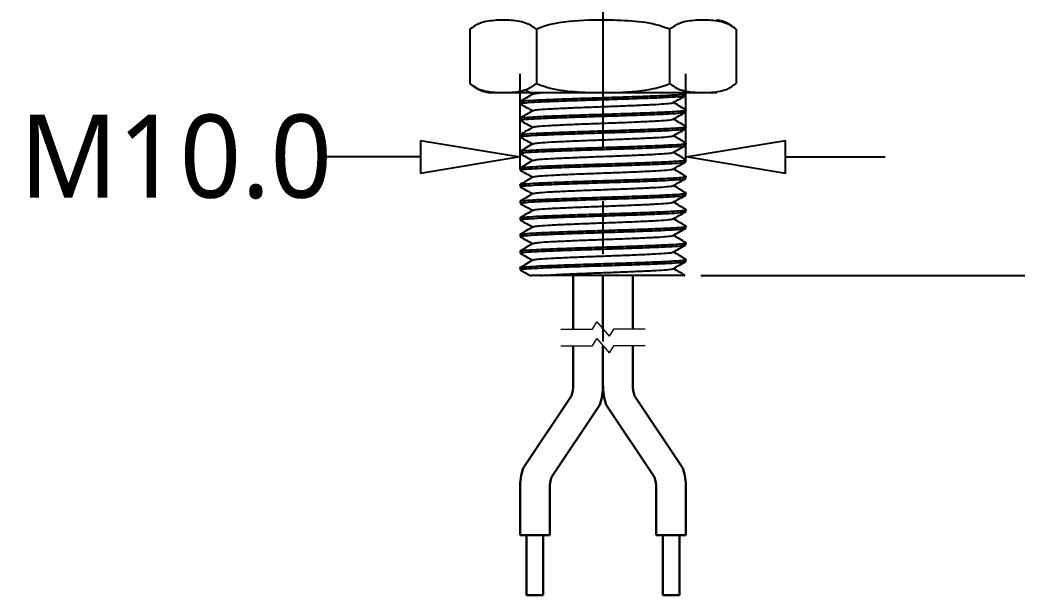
# Model space of a CAD drawing. Header units: millimetres. Extents: x 1036 to 1701, y -23 to 446.
# Drawn here: x 1160.4 to 1220.5, y 65 to 99.7 of the extents above; entities that cross this region are included whole.
import ezdxf

# ---------------------------------------------------------------- set-up
doc = ezdxf.new("R2010")
doc.units = ezdxf.units.MM
doc.linetypes.add('CENTER', pattern=[50.8, 31.75, -6.35, 6.35, -6.35])
doc.layers.get('0').update_dxf_attribs({"color": 8, "lineweight": 30})
doc.layers.get('Defpoints').update_dxf_attribs({"color": 6, "lineweight": 9})
for name, color, linetype, lineweight in [('Cable', 140, 'Continuous', 30), ('CenterLine', 1, 'CENTER', 9), ('Dimension', 136, 'Continuous', 9), ('SolidLine', 7, 'Continuous', 30)]:
    doc.layers.add(name, color=color, linetype=linetype, lineweight=lineweight)
doc.styles.get("Standard").update_dxf_attribs({"font": ''})
doc.styles.get('Standard').set_extended_font_data('Microsoft YaHei Light')
doc.dimstyles.new('DENGTECx1.5', dxfattribs={"dimtxt": 5, "dimasz": 6, "dimexe": 5, "dimexo": 1, "dimgap": 0.5, "dimtad": 0, "dimdec": 1, "dimzin": 0, "dimdsep": 46, "dimtxsty": 'Standard', "dimblk": 'CLOSEDBLANK', "dimcen": 1, "dimadec": 0, "dimazin": 3, "dimtfac": 1, "dimtdec": 1, "dimtofl": 0, "dimtmove": 0, "dimatfit": 3, "dimldrblk": 'CLOSEDBLANK', "dimfxl": 1, "dimtolj": 1, "dimtzin": 0, "dimarcsym": 0})

# ---------------------------------------------------------------- blocks, each defined once
blk = doc.blocks.new('_ClosedBlank')
at = {"color": 0, "linetype": 'ByBlock', "lineweight": -2}
for p, q in [((-1, 0.167), (0, 0)), ((-1, 0.167), (-1, -0.167)), ((0, 0), (-1, -0.167))]:
    blk.add_line(p, q, dxfattribs=at)
blk = doc.blocks.new('*D23')
at = {"layer": 'Defpoints', "color": 0, "lineweight": -3}
for p in [(1200.549, 91.419), (1200.549, 90.128), (1190.549, 89.686)]:
    blk.add_point(p, dxfattribs=at)
at = {"layer": 'Dimension', "color": 0, "lineweight": -2}
for p, q in [((1190.549, 90.686), (1190.549, 96.419)), ((1200.549, 91.128), (1200.549, 96.419)), ((1184.549, 91.419), (1178.549, 91.419)), ((1206.549, 91.419), (1212.549, 91.419))]:
    blk.add_line(p, q, dxfattribs=at)
at = {"layer": 'Dimension', "color": 0, "lineweight": -2, "xscale": 6, "yscale": 6, "zscale": 6}
blk.add_blockref('_ClosedBlank', (1190.549, 91.419), dxfattribs=at)
at = {"layer": 'Dimension', "color": 0, "lineweight": -2, "xscale": 6, "yscale": 6, "zscale": 6, "rotation": 180}
blk.add_blockref('_ClosedBlank', (1200.549, 91.419), dxfattribs=at)
at = {"layer": 'Dimension', "color": 0, "lineweight": -3, "insert": (1169.819, 91.419), "char_height": 5, "attachment_point": 5}
blk.add_mtext('\\A1;M10.0', dxfattribs=at)
blk = doc.blocks.new('*D25')
at = {"layer": 'Defpoints', "color": 0, "lineweight": -3}
for p in [(1202.599, 407.877), (1259.053, 407.877), (1200.442, 84.277)]:
    blk.add_point(p, dxfattribs=at)
at = {"layer": 'Dimension', "color": 0, "lineweight": -2}
for p, q in [((1203.599, 407.877), (1264.053, 407.877)), ((1259.053, 401.877), (1259.053, 276.876)), ((1259.053, 90.277), (1259.053, 260.275)), ((1201.442, 84.277), (1264.053, 84.277))]:
    blk.add_line(p, q, dxfattribs=at)
at = {"layer": 'Dimension', "color": 0, "lineweight": -2, "xscale": 6, "yscale": 6, "zscale": 6}
for p, rotation in [((1259.053, 407.877), 90), ((1259.053, 84.277), 270)]:
    blk.add_blockref('_ClosedBlank', p, dxfattribs=dict(at, rotation=rotation))
at = {"layer": 'Dimension', "color": 0, "lineweight": -3, "insert": (1259.053, 268.575), "char_height": 5, "attachment_point": 5, "rotation": 90}
blk.add_mtext('\\A1;323.6', dxfattribs=at)

msp = doc.modelspace()

# ---------------------------------------------------------------- linework, layer by layer
at = {"layer": 'Cable'}
for p, q in [((1193.749, 84.277), (1193.749, 81.052)), ((1195.549, 84.277), (1195.549, 81.052)), ((1197.349, 84.277), (1197.349, 81.052)), ((1193.749, 80.052), (1193.749, 77.705)), ((1195.549, 80.052), (1195.549, 77.705)), ((1195.549, 80.052), (1195.549, 77.705)), ((1197.349, 80.052), (1197.349, 77.705)), ((1193.644, 77.035), (1190.739, 72.691)), ((1197.453, 77.035), (1200.358, 72.691)), ((1195.358, 76.486), (1192.453, 72.142)), ((1195.739, 76.486), (1198.644, 72.142)), ((1190.549, 71.471), (1190.549, 68.639)), ((1192.349, 71.471), (1192.349, 68.639)), ((1198.749, 71.471), (1198.749, 68.639)), ((1200.549, 71.471), (1200.549, 68.639)), ((1190.549, 68.639), (1192.349, 68.639)), ((1190.949, 68.639), (1190.949, 65.041)), ((1191.949, 68.639), (1191.949, 65.041)), ((1200.549, 68.639), (1198.749, 68.639)), ((1199.149, 68.639), (1199.149, 65.041)), ((1200.149, 68.639), (1200.149, 65.041)), ((1190.949, 65.041), (1191.949, 65.041)), ((1200.149, 65.041), (1199.149, 65.041))]:
    msp.add_line(p, q, dxfattribs=at)
for centre, radius, start, end in [((1191.549, 77.705), 2.2, 342.25533, 0), ((1191.549, 77.705), 4, 342.25533, 0), ((1199.549, 77.705), 4, 180, 197.74467), ((1199.549, 77.705), 2.2, 180, 197.74467), ((1194.549, 71.471), 4, 162.25533, 180), ((1196.549, 71.471), 4, 0, 17.74467), ((1194.549, 71.471), 2.2, 162.25533, 180), ((1196.549, 71.471), 2.2, 0, 17.74467)]:
    msp.add_arc(centre, radius, start, end, dxfattribs=at)
at = {"layer": 'CenterLine', "lineweight": -3, "ltscale": 0.5}
msp.add_line((1195.549, 412.599), (1195.549, 80.314), dxfattribs=at)
at = {"layer": 'Dimension'}
for p, q in [((1194.924, 81.052), (1195.172, 81.483)), ((1195.172, 81.483), (1195.925, 80.621)), ((1193.009, 81.052), (1194.924, 81.052)), ((1196.174, 81.052), (1195.925, 80.621)), ((1198.088, 81.052), (1196.174, 81.052)), ((1193.009, 80.052), (1194.924, 80.052)), ((1194.924, 80.052), (1195.172, 80.483)), ((1195.172, 80.483), (1195.925, 79.621)), ((1196.174, 80.052), (1195.925, 79.621)), ((1198.088, 80.052), (1196.174, 80.052))]:
    msp.add_line(p, q, dxfattribs=at)
at = {"layer": 'SolidLine', "color": 0, "linetype": 'Continuous', "lineweight": 25}
for p, q in [((1187.523, 99.109), (1187.523, 95.846)), ((1191.536, 99.109), (1191.536, 95.846)), ((1199.561, 99.109), (1199.561, 95.846)), ((1203.574, 99.109), (1203.574, 95.846)), ((1202.409, 95.277), (1188.688, 95.277)), ((1200.549, 95.128), (1200.549, 95.245)), ((1190.549, 94.745), (1190.549, 94.628)), ((1190.549, 93.745), (1190.549, 93.628)), ((1200.549, 94.128), (1200.549, 94.245)), ((1200.549, 93.128), (1200.549, 93.245)), ((1190.549, 92.745), (1190.549, 92.628)), ((1200.549, 92.128), (1200.549, 92.245)), ((1190.549, 91.745), (1190.549, 91.628)), ((1190.549, 90.745), (1190.549, 90.628)), ((1200.549, 91.128), (1200.549, 91.245)), ((1200.549, 90.128), (1200.549, 90.245)), ((1190.549, 89.745), (1190.549, 89.628)), ((1200.549, 89.128), (1200.549, 89.245)), ((1190.549, 88.745), (1190.549, 88.628)), ((1190.549, 87.745), (1190.549, 87.628)), ((1200.549, 88.128), (1200.549, 88.245)), ((1200.549, 87.128), (1200.549, 87.245)), ((1190.549, 86.745), (1190.549, 86.628)), ((1200.549, 86.128), (1200.549, 86.245)), ((1190.549, 85.745), (1190.549, 85.628)), ((1190.549, 84.745), (1190.549, 84.628)), ((1200.549, 85.128), (1200.549, 85.245))]:
    msp.add_line(p, q, dxfattribs=at)
for centre, start, end in [((1201.947, 97.254), 48.7917, 79.20648), ((1189.15, 97.701), 228.7917, 259.20648)]:
    msp.add_arc(centre, 2.467, start, end, dxfattribs=at)
for points, knots in [([(1191.536, 99.109), (1191.393, 99.213), (1191.104, 99.423), (1190.467, 99.615), (1189.639, 99.678), (1188.78, 99.638), (1188.064, 99.483), (1187.705, 99.234), (1187.523, 99.109)], [0, 0, 0, 0, 0.111513, 0.225825, 0.472299, 0.721055, 0.859043, 1, 1, 1, 1]), ([(1199.561, 99.109), (1199.355, 99.187), (1198.622, 99.465), (1197.259, 99.628), (1195.346, 99.676), (1193.426, 99.625), (1192.077, 99.344), (1191.547, 99.114), (1191.536, 99.109)], [0, 0, 0, 0, 0.081095, 0.28825, 0.500198, 0.786977, 0.99559, 1, 1, 1, 1]), ([(1203.574, 99.109), (1203.431, 99.213), (1203.142, 99.423), (1202.505, 99.615), (1201.677, 99.678), (1200.818, 99.638), (1200.102, 99.483), (1199.743, 99.234), (1199.561, 99.109)], [0, 0, 0, 0, 0.111513, 0.225825, 0.472299, 0.721055, 0.859043, 1, 1, 1, 1]), ([(1187.523, 95.846), (1187.666, 95.742), (1187.955, 95.531), (1188.592, 95.339), (1189.42, 95.276), (1190.279, 95.316), (1190.995, 95.472), (1191.354, 95.72), (1191.536, 95.846)], [0, 0, 0, 0, 0.111513, 0.225825, 0.472299, 0.721055, 0.859043, 1, 1, 1, 1]), ([(1191.536, 95.846), (1191.742, 95.767), (1192.475, 95.489), (1193.838, 95.326), (1195.751, 95.278), (1197.671, 95.33), (1199.02, 95.61), (1199.55, 95.841), (1199.561, 95.846)], [0, 0, 0, 0, 0.081095, 0.28825, 0.500198, 0.786977, 0.99559, 1, 1, 1, 1]), ([(1199.561, 95.846), (1199.704, 95.742), (1199.993, 95.531), (1200.63, 95.339), (1201.458, 95.276), (1202.317, 95.316), (1203.033, 95.472), (1203.392, 95.72), (1203.574, 95.846)], [0, 0, 0, 0, 0.111513, 0.225825, 0.472299, 0.721055, 0.859043, 1, 1, 1, 1]), ([(1190.584, 94.745), (1190.573, 94.748), (1190.518, 94.766), (1190.808, 94.8), (1191.45, 94.846), (1192.444, 94.888), (1193.672, 94.934), (1195.05, 94.98), (1196.467, 95.022), (1197.811, 95.069), (1198.977, 95.114), (1199.882, 95.157), (1200.421, 95.203), (1200.6, 95.234), (1200.536, 95.251), (1200.53, 95.252)], [0, 0, 0, 0, 0.021085, 0.10929, 0.198109, 0.284943, 0.373555, 0.46207, 0.548939, 0.637816, 0.725887, 0.813045, 0.902043, 0.989539, 1, 1, 1, 1]), ([(1191.324, 95.216), (1191.197, 95.139), (1190.943, 94.986), (1190.688, 94.832), (1190.561, 94.755)], [0, 0, 0, 0, 0.499966, 1, 1, 1, 1]), ([(1190.594, 94.628), (1190.59, 94.636), (1190.579, 94.659), (1190.999, 94.7), (1191.778, 94.745), (1192.867, 94.788), (1194.16, 94.834), (1195.565, 94.878), (1196.969, 94.922), (1198.258, 94.969), (1199.341, 95.011), (1200.112, 95.056), (1200.522, 95.097), (1200.508, 95.119), (1200.502, 95.128)], [0, 0, 0, 0, 0.053656, 0.143862, 0.233328, 0.321767, 0.412113, 0.501005, 0.589965, 0.680303, 0.7687, 0.85822, 0.948403, 1, 1, 1, 1]), ([(1190.841, 95.461), (1190.874, 95.443), (1191.029, 95.357), (1191.183, 95.271), (1191.304, 95.204)], [0, 0, 0, 0, 0.212671, 1, 1, 1, 1]), ([(1191.328, 95.215), (1191.381, 95.23), (1191.456, 95.25), (1191.682, 95.271), (1191.748, 95.277)], [0, 0, 0, 0, 0.710641, 1, 1, 1, 1]), ([(1199.78, 94.697), (1199.907, 94.768), (1200.162, 94.909), (1200.417, 95.051), (1200.544, 95.121)], [0, 0, 0, 0, 0.49994, 1, 1, 1, 1]), ([(1190.557, 94.619), (1190.685, 94.548), (1190.934, 94.41), (1191.183, 94.271), (1191.304, 94.204)], [0, 0, 0, 0, 0.512146, 1, 1, 1, 1]), ([(1191.328, 94.215), (1191.384, 94.23), (1191.461, 94.25), (1191.835, 94.287), (1192.368, 94.322), (1193.289, 94.365), (1194.385, 94.412), (1195.576, 94.455), (1196.765, 94.499), (1197.855, 94.546), (1198.772, 94.589), (1199.417, 94.633), (1199.751, 94.671), (1199.743, 94.691), (1199.741, 94.697)], [0, 0, 0, 0, 0.090436, 0.127259, 0.219935, 0.311562, 0.405521, 0.497968, 0.590485, 0.684436, 0.776368, 0.869468, 0.963258, 1, 1, 1, 1]), ([(1200.543, 94.252), (1200.415, 94.329), (1200.165, 94.48), (1199.915, 94.63), (1199.793, 94.704)], [0, 0, 0, 0, 0.5100948, 1, 1, 1, 1]), ([(1190.584, 93.745), (1190.573, 93.748), (1190.518, 93.766), (1190.808, 93.8), (1191.45, 93.846), (1192.444, 93.888), (1193.672, 93.934), (1195.05, 93.98), (1196.467, 94.022), (1197.811, 94.069), (1198.977, 94.114), (1199.882, 94.157), (1200.421, 94.203), (1200.6, 94.234), (1200.536, 94.251), (1200.53, 94.252)], [0, 0, 0, 0, 0.021085, 0.10929, 0.198109, 0.284943, 0.373555, 0.46207, 0.548939, 0.637816, 0.725887, 0.813045, 0.902043, 0.989539, 1, 1, 1, 1]), ([(1191.324, 94.216), (1191.197, 94.139), (1190.943, 93.986), (1190.688, 93.832), (1190.561, 93.755)], [0, 0, 0, 0, 0.499966, 1, 1, 1, 1]), ([(1190.594, 93.628), (1190.59, 93.636), (1190.579, 93.659), (1190.999, 93.7), (1191.778, 93.745), (1192.867, 93.788), (1194.16, 93.834), (1195.565, 93.878), (1196.969, 93.922), (1198.258, 93.969), (1199.341, 94.011), (1200.112, 94.056), (1200.522, 94.097), (1200.508, 94.119), (1200.502, 94.128)], [0, 0, 0, 0, 0.053656, 0.143862, 0.233328, 0.321767, 0.412113, 0.501005, 0.589965, 0.680303, 0.7687, 0.85822, 0.948403, 1, 1, 1, 1]), ([(1199.78, 93.697), (1199.907, 93.768), (1200.162, 93.909), (1200.417, 94.051), (1200.544, 94.121)], [0, 0, 0, 0, 0.49994, 1, 1, 1, 1]), ([(1190.584, 92.745), (1190.573, 92.748), (1190.518, 92.766), (1190.808, 92.8), (1191.45, 92.846), (1192.444, 92.888), (1193.672, 92.934), (1195.05, 92.98), (1196.467, 93.022), (1197.811, 93.069), (1198.977, 93.114), (1199.882, 93.157), (1200.421, 93.203), (1200.6, 93.234), (1200.536, 93.251), (1200.53, 93.252)], [0, 0, 0, 0, 0.021085, 0.10929, 0.198109, 0.284943, 0.373555, 0.46207, 0.548939, 0.637816, 0.725887, 0.813045, 0.902043, 0.989539, 1, 1, 1, 1]), ([(1190.557, 93.619), (1190.685, 93.548), (1190.934, 93.41), (1191.183, 93.271), (1191.304, 93.204)], [0, 0, 0, 0, 0.5121456, 1, 1, 1, 1]), ([(1191.324, 93.216), (1191.197, 93.139), (1190.943, 92.986), (1190.688, 92.832), (1190.561, 92.755)], [0, 0, 0, 0, 0.499966, 1, 1, 1, 1]), ([(1190.594, 92.628), (1190.59, 92.636), (1190.579, 92.659), (1190.999, 92.7), (1191.778, 92.745), (1192.867, 92.788), (1194.16, 92.834), (1195.565, 92.878), (1196.969, 92.922), (1198.258, 92.969), (1199.341, 93.011), (1200.112, 93.056), (1200.522, 93.097), (1200.508, 93.119), (1200.502, 93.128)], [0, 0, 0, 0, 0.053656, 0.143862, 0.233328, 0.321767, 0.412113, 0.501005, 0.589965, 0.680303, 0.7687, 0.85822, 0.948403, 1, 1, 1, 1]), ([(1191.328, 93.215), (1191.384, 93.23), (1191.461, 93.25), (1191.835, 93.287), (1192.368, 93.322), (1193.289, 93.365), (1194.385, 93.412), (1195.576, 93.455), (1196.765, 93.499), (1197.855, 93.546), (1198.772, 93.589), (1199.417, 93.633), (1199.751, 93.671), (1199.743, 93.691), (1199.741, 93.697)], [0, 0, 0, 0, 0.090436, 0.127259, 0.219935, 0.311562, 0.405521, 0.497968, 0.590485, 0.684436, 0.776368, 0.869468, 0.963258, 1, 1, 1, 1]), ([(1199.78, 92.697), (1199.907, 92.768), (1200.162, 92.909), (1200.417, 93.051), (1200.544, 93.121)], [0, 0, 0, 0, 0.49994, 1, 1, 1, 1]), ([(1200.543, 93.252), (1200.415, 93.329), (1200.165, 93.48), (1199.915, 93.63), (1199.793, 93.704)], [0, 0, 0, 0, 0.510095, 1, 1, 1, 1]), ([(1190.557, 92.619), (1190.685, 92.548), (1190.934, 92.41), (1191.183, 92.271), (1191.304, 92.204)], [0, 0, 0, 0, 0.512146, 1, 1, 1, 1]), ([(1191.328, 92.215), (1191.384, 92.23), (1191.461, 92.25), (1191.835, 92.287), (1192.368, 92.322), (1193.289, 92.365), (1194.385, 92.412), (1195.576, 92.455), (1196.765, 92.499), (1197.855, 92.546), (1198.772, 92.589), (1199.417, 92.633), (1199.751, 92.671), (1199.743, 92.691), (1199.741, 92.697)], [0, 0, 0, 0, 0.090436, 0.127259, 0.219935, 0.311562, 0.405521, 0.497968, 0.590485, 0.684436, 0.776368, 0.869468, 0.963258, 1, 1, 1, 1]), ([(1200.543, 92.252), (1200.415, 92.329), (1200.165, 92.48), (1199.915, 92.63), (1199.793, 92.704)], [0, 0, 0, 0, 0.5100948, 1, 1, 1, 1]), ([(1190.584, 91.745), (1190.573, 91.748), (1190.518, 91.766), (1190.808, 91.8), (1191.45, 91.846), (1192.444, 91.888), (1193.672, 91.934), (1195.05, 91.98), (1196.467, 92.022), (1197.811, 92.069), (1198.977, 92.114), (1199.882, 92.157), (1200.421, 92.203), (1200.6, 92.234), (1200.536, 92.251), (1200.53, 92.252)], [0, 0, 0, 0, 0.021085, 0.10929, 0.198109, 0.284943, 0.373555, 0.46207, 0.548939, 0.637816, 0.725887, 0.813045, 0.902043, 0.989539, 1, 1, 1, 1]), ([(1191.324, 92.216), (1191.197, 92.139), (1190.943, 91.986), (1190.688, 91.832), (1190.561, 91.755)], [0, 0, 0, 0, 0.499966, 1, 1, 1, 1]), ([(1190.594, 91.628), (1190.59, 91.636), (1190.579, 91.659), (1190.999, 91.7), (1191.778, 91.745), (1192.867, 91.788), (1194.16, 91.834), (1195.565, 91.878), (1196.969, 91.922), (1198.258, 91.969), (1199.341, 92.011), (1200.112, 92.056), (1200.522, 92.097), (1200.508, 92.119), (1200.502, 92.128)], [0, 0, 0, 0, 0.053656, 0.143862, 0.233328, 0.321767, 0.412113, 0.501005, 0.589965, 0.680303, 0.7687, 0.85822, 0.948403, 1, 1, 1, 1]), ([(1199.78, 91.697), (1199.907, 91.768), (1200.162, 91.909), (1200.417, 92.051), (1200.544, 92.121)], [0, 0, 0, 0, 0.49994, 1, 1, 1, 1]), ([(1190.557, 91.619), (1190.685, 91.548), (1190.934, 91.41), (1191.183, 91.271), (1191.304, 91.204)], [0, 0, 0, 0, 0.512146, 1, 1, 1, 1]), ([(1191.328, 91.215), (1191.384, 91.23), (1191.461, 91.25), (1191.835, 91.287), (1192.368, 91.322), (1193.289, 91.365), (1194.385, 91.412), (1195.576, 91.455), (1196.765, 91.499), (1197.855, 91.546), (1198.772, 91.589), (1199.417, 91.633), (1199.751, 91.671), (1199.743, 91.691), (1199.741, 91.697)], [0, 0, 0, 0, 0.0904358, 0.1272594, 0.2199353, 0.3115618, 0.4055213, 0.4979678, 0.5904852, 0.6844364, 0.7763683, 0.8694683, 0.9632581, 1, 1, 1, 1]), ([(1200.543, 91.252), (1200.415, 91.329), (1200.165, 91.48), (1199.915, 91.63), (1199.793, 91.704)], [0, 0, 0, 0, 0.510095, 1, 1, 1, 1]), ([(1190.584, 90.745), (1190.573, 90.748), (1190.518, 90.766), (1190.808, 90.8), (1191.45, 90.846), (1192.444, 90.888), (1193.672, 90.934), (1195.05, 90.98), (1196.467, 91.022), (1197.811, 91.069), (1198.977, 91.114), (1199.882, 91.157), (1200.421, 91.203), (1200.6, 91.234), (1200.536, 91.251), (1200.53, 91.252)], [0, 0, 0, 0, 0.021085, 0.10929, 0.198109, 0.284943, 0.373555, 0.46207, 0.548939, 0.637816, 0.725887, 0.813045, 0.902043, 0.989539, 1, 1, 1, 1]), ([(1191.324, 91.216), (1191.197, 91.139), (1190.943, 90.986), (1190.688, 90.832), (1190.561, 90.755)], [0, 0, 0, 0, 0.499966, 1, 1, 1, 1]), ([(1190.594, 90.628), (1190.59, 90.636), (1190.579, 90.659), (1190.999, 90.7), (1191.778, 90.745), (1192.867, 90.788), (1194.16, 90.834), (1195.565, 90.878), (1196.969, 90.922), (1198.258, 90.969), (1199.341, 91.011), (1200.112, 91.056), (1200.522, 91.097), (1200.508, 91.119), (1200.502, 91.128)], [0, 0, 0, 0, 0.053656, 0.143862, 0.233328, 0.321767, 0.412113, 0.501005, 0.589965, 0.680303, 0.7687, 0.85822, 0.948403, 1, 1, 1, 1]), ([(1199.78, 90.697), (1199.907, 90.768), (1200.162, 90.909), (1200.417, 91.051), (1200.544, 91.121)], [0, 0, 0, 0, 0.49994, 1, 1, 1, 1]), ([(1190.584, 89.745), (1190.573, 89.748), (1190.518, 89.766), (1190.808, 89.8), (1191.45, 89.846), (1192.444, 89.888), (1193.672, 89.934), (1195.05, 89.98), (1196.467, 90.022), (1197.811, 90.069), (1198.977, 90.114), (1199.882, 90.157), (1200.421, 90.203), (1200.6, 90.234), (1200.536, 90.251), (1200.53, 90.252)], [0, 0, 0, 0, 0.021085, 0.10929, 0.198109, 0.284943, 0.373555, 0.46207, 0.548939, 0.637816, 0.725887, 0.813045, 0.902043, 0.989539, 1, 1, 1, 1]), ([(1190.557, 90.619), (1190.685, 90.548), (1190.934, 90.41), (1191.183, 90.271), (1191.304, 90.204)], [0, 0, 0, 0, 0.512146, 1, 1, 1, 1]), ([(1191.324, 90.216), (1191.197, 90.139), (1190.943, 89.986), (1190.688, 89.832), (1190.561, 89.755)], [0, 0, 0, 0, 0.499966, 1, 1, 1, 1]), ([(1190.594, 89.628), (1190.59, 89.636), (1190.579, 89.659), (1190.999, 89.7), (1191.778, 89.745), (1192.867, 89.788), (1194.16, 89.834), (1195.565, 89.878), (1196.969, 89.922), (1198.258, 89.969), (1199.341, 90.011), (1200.112, 90.056), (1200.522, 90.097), (1200.508, 90.119), (1200.502, 90.128)], [0, 0, 0, 0, 0.053656, 0.143862, 0.233328, 0.321767, 0.412113, 0.501005, 0.589965, 0.680303, 0.7687, 0.85822, 0.948403, 1, 1, 1, 1]), ([(1191.328, 90.215), (1191.384, 90.23), (1191.461, 90.25), (1191.835, 90.287), (1192.368, 90.322), (1193.289, 90.365), (1194.385, 90.412), (1195.576, 90.455), (1196.765, 90.499), (1197.855, 90.546), (1198.772, 90.589), (1199.417, 90.633), (1199.751, 90.671), (1199.743, 90.691), (1199.741, 90.697)], [0, 0, 0, 0, 0.090436, 0.127259, 0.219935, 0.311562, 0.405521, 0.497968, 0.590485, 0.684436, 0.776368, 0.869468, 0.963258, 1, 1, 1, 1]), ([(1199.78, 89.697), (1199.907, 89.768), (1200.162, 89.909), (1200.417, 90.051), (1200.544, 90.121)], [0, 0, 0, 0, 0.49994, 1, 1, 1, 1]), ([(1200.543, 90.252), (1200.415, 90.329), (1200.165, 90.48), (1199.915, 90.63), (1199.793, 90.704)], [0, 0, 0, 0, 0.510095, 1, 1, 1, 1]), ([(1190.557, 89.619), (1190.685, 89.548), (1190.934, 89.41), (1191.183, 89.271), (1191.304, 89.204)], [0, 0, 0, 0, 0.512146, 1, 1, 1, 1]), ([(1191.328, 89.215), (1191.384, 89.23), (1191.461, 89.25), (1191.835, 89.287), (1192.368, 89.322), (1193.289, 89.365), (1194.385, 89.412), (1195.576, 89.455), (1196.765, 89.499), (1197.855, 89.546), (1198.772, 89.589), (1199.417, 89.633), (1199.751, 89.671), (1199.743, 89.691), (1199.741, 89.697)], [0, 0, 0, 0, 0.090436, 0.127259, 0.219935, 0.311562, 0.405521, 0.497968, 0.590485, 0.684436, 0.776368, 0.869468, 0.963258, 1, 1, 1, 1]), ([(1200.543, 89.252), (1200.415, 89.329), (1200.165, 89.48), (1199.915, 89.63), (1199.793, 89.704)], [0, 0, 0, 0, 0.510095, 1, 1, 1, 1]), ([(1190.584, 88.745), (1190.573, 88.748), (1190.518, 88.766), (1190.808, 88.8), (1191.45, 88.846), (1192.444, 88.888), (1193.672, 88.934), (1195.05, 88.98), (1196.467, 89.022), (1197.811, 89.069), (1198.977, 89.114), (1199.882, 89.157), (1200.421, 89.203), (1200.6, 89.234), (1200.536, 89.251), (1200.53, 89.252)], [0, 0, 0, 0, 0.021085, 0.10929, 0.198109, 0.284943, 0.373555, 0.46207, 0.548939, 0.637816, 0.725887, 0.813045, 0.902043, 0.989539, 1, 1, 1, 1]), ([(1191.324, 89.216), (1191.197, 89.139), (1190.943, 88.986), (1190.688, 88.832), (1190.561, 88.755)], [0, 0, 0, 0, 0.499966, 1, 1, 1, 1]), ([(1190.594, 88.628), (1190.59, 88.636), (1190.579, 88.659), (1190.999, 88.7), (1191.778, 88.745), (1192.867, 88.788), (1194.16, 88.834), (1195.565, 88.878), (1196.969, 88.922), (1198.258, 88.969), (1199.341, 89.011), (1200.112, 89.056), (1200.522, 89.097), (1200.508, 89.119), (1200.502, 89.128)], [0, 0, 0, 0, 0.053656, 0.143862, 0.233328, 0.321767, 0.412113, 0.501005, 0.589965, 0.680303, 0.7687, 0.85822, 0.948403, 1, 1, 1, 1]), ([(1199.78, 88.697), (1199.907, 88.768), (1200.162, 88.909), (1200.417, 89.051), (1200.544, 89.121)], [0, 0, 0, 0, 0.4999397, 1, 1, 1, 1]), ([(1190.557, 88.619), (1190.685, 88.548), (1190.934, 88.41), (1191.183, 88.271), (1191.304, 88.204)], [0, 0, 0, 0, 0.5121456, 1, 1, 1, 1]), ([(1191.328, 88.215), (1191.384, 88.23), (1191.461, 88.25), (1191.835, 88.287), (1192.368, 88.322), (1193.289, 88.365), (1194.385, 88.412), (1195.576, 88.455), (1196.765, 88.499), (1197.855, 88.546), (1198.772, 88.589), (1199.417, 88.633), (1199.751, 88.671), (1199.743, 88.691), (1199.741, 88.697)], [0, 0, 0, 0, 0.090436, 0.127259, 0.219935, 0.311562, 0.405521, 0.497968, 0.590485, 0.684436, 0.776368, 0.869468, 0.963258, 1, 1, 1, 1]), ([(1200.543, 88.252), (1200.415, 88.329), (1200.165, 88.48), (1199.915, 88.63), (1199.793, 88.704)], [0, 0, 0, 0, 0.510095, 1, 1, 1, 1]), ([(1190.584, 87.745), (1190.573, 87.748), (1190.518, 87.766), (1190.808, 87.8), (1191.45, 87.846), (1192.444, 87.888), (1193.672, 87.934), (1195.05, 87.98), (1196.467, 88.022), (1197.811, 88.069), (1198.977, 88.114), (1199.882, 88.157), (1200.421, 88.203), (1200.6, 88.234), (1200.536, 88.251), (1200.53, 88.252)], [0, 0, 0, 0, 0.021085, 0.10929, 0.198109, 0.284943, 0.373555, 0.46207, 0.548939, 0.637816, 0.725887, 0.813045, 0.902043, 0.989539, 1, 1, 1, 1]), ([(1191.324, 88.216), (1191.197, 88.139), (1190.943, 87.986), (1190.688, 87.832), (1190.561, 87.755)], [0, 0, 0, 0, 0.499966, 1, 1, 1, 1]), ([(1190.594, 87.628), (1190.59, 87.636), (1190.579, 87.659), (1190.999, 87.7), (1191.778, 87.745), (1192.867, 87.788), (1194.16, 87.834), (1195.565, 87.878), (1196.969, 87.922), (1198.258, 87.969), (1199.341, 88.011), (1200.112, 88.056), (1200.522, 88.097), (1200.508, 88.119), (1200.502, 88.128)], [0, 0, 0, 0, 0.053656, 0.143862, 0.233328, 0.321767, 0.412113, 0.501005, 0.589965, 0.680303, 0.7687, 0.85822, 0.948403, 1, 1, 1, 1]), ([(1199.78, 87.697), (1199.907, 87.768), (1200.162, 87.909), (1200.417, 88.051), (1200.544, 88.121)], [0, 0, 0, 0, 0.49994, 1, 1, 1, 1]), ([(1200.543, 87.252), (1200.415, 87.329), (1200.165, 87.48), (1199.915, 87.63), (1199.793, 87.704)], [0, 0, 0, 0, 0.510095, 1, 1, 1, 1]), ([(1190.584, 86.745), (1190.573, 86.748), (1190.518, 86.766), (1190.808, 86.8), (1191.45, 86.846), (1192.444, 86.888), (1193.672, 86.934), (1195.05, 86.98), (1196.467, 87.022), (1197.811, 87.069), (1198.977, 87.114), (1199.882, 87.157), (1200.421, 87.203), (1200.6, 87.234), (1200.536, 87.251), (1200.53, 87.252)], [0, 0, 0, 0, 0.021085, 0.10929, 0.198109, 0.284943, 0.373555, 0.46207, 0.548939, 0.637816, 0.725887, 0.813045, 0.902043, 0.989539, 1, 1, 1, 1]), ([(1190.557, 87.619), (1190.685, 87.548), (1190.934, 87.41), (1191.183, 87.271), (1191.304, 87.204)], [0, 0, 0, 0, 0.512146, 1, 1, 1, 1]), ([(1191.324, 87.216), (1191.197, 87.139), (1190.943, 86.986), (1190.688, 86.832), (1190.561, 86.755)], [0, 0, 0, 0, 0.499966, 1, 1, 1, 1]), ([(1190.594, 86.628), (1190.59, 86.636), (1190.579, 86.659), (1190.999, 86.7), (1191.778, 86.745), (1192.867, 86.788), (1194.16, 86.834), (1195.565, 86.878), (1196.969, 86.922), (1198.258, 86.969), (1199.341, 87.011), (1200.112, 87.056), (1200.522, 87.097), (1200.508, 87.119), (1200.502, 87.128)], [0, 0, 0, 0, 0.053656, 0.143862, 0.233328, 0.321767, 0.412113, 0.501005, 0.589965, 0.680303, 0.7687, 0.85822, 0.948403, 1, 1, 1, 1]), ([(1191.328, 87.215), (1191.384, 87.23), (1191.461, 87.25), (1191.835, 87.287), (1192.368, 87.322), (1193.289, 87.365), (1194.385, 87.412), (1195.576, 87.455), (1196.765, 87.499), (1197.855, 87.546), (1198.772, 87.589), (1199.417, 87.633), (1199.751, 87.671), (1199.743, 87.691), (1199.741, 87.697)], [0, 0, 0, 0, 0.090436, 0.127259, 0.219935, 0.311562, 0.405521, 0.497968, 0.590485, 0.684436, 0.776368, 0.869468, 0.963258, 1, 1, 1, 1]), ([(1199.78, 86.697), (1199.907, 86.768), (1200.162, 86.909), (1200.417, 87.051), (1200.544, 87.121)], [0, 0, 0, 0, 0.4999397, 1, 1, 1, 1]), ([(1190.557, 86.619), (1190.685, 86.548), (1190.934, 86.41), (1191.183, 86.271), (1191.304, 86.204)], [0, 0, 0, 0, 0.512146, 1, 1, 1, 1]), ([(1191.328, 86.215), (1191.384, 86.23), (1191.461, 86.25), (1191.835, 86.287), (1192.368, 86.322), (1193.289, 86.365), (1194.385, 86.412), (1195.576, 86.455), (1196.765, 86.499), (1197.855, 86.546), (1198.772, 86.589), (1199.417, 86.633), (1199.751, 86.671), (1199.743, 86.691), (1199.741, 86.697)], [0, 0, 0, 0, 0.090436, 0.127259, 0.219935, 0.311562, 0.405521, 0.497968, 0.590485, 0.684436, 0.776368, 0.869468, 0.963258, 1, 1, 1, 1]), ([(1200.543, 86.252), (1200.415, 86.329), (1200.165, 86.48), (1199.915, 86.63), (1199.793, 86.704)], [0, 0, 0, 0, 0.510095, 1, 1, 1, 1]), ([(1190.584, 85.745), (1190.573, 85.748), (1190.518, 85.766), (1190.808, 85.8), (1191.45, 85.846), (1192.444, 85.888), (1193.672, 85.934), (1195.05, 85.98), (1196.467, 86.022), (1197.811, 86.069), (1198.977, 86.114), (1199.882, 86.157), (1200.421, 86.203), (1200.6, 86.234), (1200.536, 86.251), (1200.53, 86.252)], [0, 0, 0, 0, 0.021085, 0.10929, 0.198109, 0.284943, 0.373555, 0.46207, 0.548939, 0.637816, 0.725887, 0.813045, 0.902043, 0.989539, 1, 1, 1, 1]), ([(1191.324, 86.216), (1191.197, 86.139), (1190.943, 85.986), (1190.688, 85.832), (1190.561, 85.755)], [0, 0, 0, 0, 0.499966, 1, 1, 1, 1]), ([(1190.594, 85.628), (1190.59, 85.636), (1190.579, 85.659), (1190.999, 85.7), (1191.778, 85.745), (1192.867, 85.788), (1194.16, 85.834), (1195.565, 85.878), (1196.969, 85.922), (1198.258, 85.969), (1199.341, 86.011), (1200.112, 86.056), (1200.522, 86.097), (1200.508, 86.119), (1200.502, 86.128)], [0, 0, 0, 0, 0.053656, 0.143862, 0.233328, 0.321767, 0.412113, 0.501005, 0.589965, 0.680303, 0.7687, 0.85822, 0.948403, 1, 1, 1, 1]), ([(1199.78, 85.697), (1199.907, 85.768), (1200.162, 85.909), (1200.417, 86.051), (1200.544, 86.121)], [0, 0, 0, 0, 0.4999397, 1, 1, 1, 1]), ([(1190.557, 85.619), (1190.685, 85.548), (1190.934, 85.41), (1191.183, 85.271), (1191.304, 85.204)], [0, 0, 0, 0, 0.512146, 1, 1, 1, 1]), ([(1191.328, 85.215), (1191.384, 85.23), (1191.461, 85.25), (1191.835, 85.287), (1192.368, 85.322), (1193.289, 85.365), (1194.385, 85.412), (1195.576, 85.455), (1196.765, 85.499), (1197.855, 85.546), (1198.772, 85.589), (1199.417, 85.633), (1199.751, 85.671), (1199.743, 85.691), (1199.741, 85.697)], [0, 0, 0, 0, 0.090436, 0.127259, 0.219935, 0.311562, 0.405521, 0.497968, 0.590485, 0.684436, 0.776368, 0.869468, 0.963258, 1, 1, 1, 1]), ([(1200.543, 85.252), (1200.415, 85.329), (1200.165, 85.48), (1199.915, 85.63), (1199.793, 85.704)], [0, 0, 0, 0, 0.510095, 1, 1, 1, 1]), ([(1190.584, 84.745), (1190.573, 84.748), (1190.518, 84.766), (1190.808, 84.8), (1191.45, 84.846), (1192.444, 84.888), (1193.672, 84.934), (1195.05, 84.98), (1196.467, 85.022), (1197.811, 85.069), (1198.977, 85.114), (1199.882, 85.157), (1200.421, 85.203), (1200.6, 85.234), (1200.536, 85.251), (1200.53, 85.252)], [0, 0, 0, 0, 0.021085, 0.10929, 0.198109, 0.284943, 0.373555, 0.46207, 0.548939, 0.637816, 0.725887, 0.813045, 0.902043, 0.989539, 1, 1, 1, 1]), ([(1191.324, 85.216), (1191.197, 85.139), (1190.943, 84.986), (1190.688, 84.832), (1190.561, 84.755)], [0, 0, 0, 0, 0.499966, 1, 1, 1, 1]), ([(1190.594, 84.628), (1190.59, 84.636), (1190.579, 84.659), (1190.999, 84.7), (1191.778, 84.745), (1192.867, 84.788), (1194.16, 84.834), (1195.565, 84.878), (1196.969, 84.922), (1198.258, 84.969), (1199.341, 85.011), (1200.112, 85.056), (1200.522, 85.097), (1200.508, 85.119), (1200.502, 85.128)], [0, 0, 0, 0, 0.053656, 0.143862, 0.233328, 0.321767, 0.412113, 0.501005, 0.589965, 0.680303, 0.7687, 0.85822, 0.948403, 1, 1, 1, 1]), ([(1199.78, 84.697), (1199.907, 84.768), (1200.162, 84.909), (1200.417, 85.051), (1200.544, 85.121)], [0, 0, 0, 0, 0.49994, 1, 1, 1, 1]), ([(1200.458, 84.303), (1200.358, 84.363), (1200.137, 84.497), (1199.915, 84.63), (1199.793, 84.704)], [0, 0, 0, 0, 0.447299, 1, 1, 1, 1]), ([(1190.557, 84.619), (1190.685, 84.548), (1190.904, 84.426), (1191.123, 84.304), (1191.215, 84.253)], [0, 0, 0, 0, 0.581677, 1, 1, 1, 1]), ([(1191.748, 84.277), (1191.532, 84.277), (1191.192, 84.277), (1191.219, 84.277), (1191.228, 84.277)], [0, 0, 0, 0, 0.63269, 1, 1, 1, 1]), ([(1191.748, 84.277), (1191.951, 84.292), (1192.356, 84.322), (1193.293, 84.365), (1194.384, 84.412), (1195.576, 84.455), (1196.765, 84.499), (1197.855, 84.546), (1198.772, 84.589), (1199.417, 84.633), (1199.751, 84.671), (1199.743, 84.691), (1199.741, 84.697)], [0, 0, 0, 0, 0.106189, 0.211177, 0.318837, 0.424764, 0.530771, 0.638422, 0.743759, 0.850435, 0.9579, 1, 1, 1, 1]), ([(1200.442, 84.277), (1200.453, 84.277), (1200.489, 84.277), (1199.97, 84.277), (1198.944, 84.277), (1197.545, 84.277), (1195.973, 84.277), (1194.416, 84.277), (1193.056, 84.277), (1192.177, 84.277), (1191.855, 84.277), (1191.748, 84.277)], [0, 0, 0, 0, 0.059119, 0.194541, 0.324204, 0.453846, 0.577952, 0.702109, 0.822097, 0.940606, 1, 1, 1, 1])]:
    msp.add_open_spline(points, degree=3, knots=knots, dxfattribs=at)

# ---------------------------------------------------------------- dimensions: what is measured, and where the dimension line sits
at = {"layer": 'Dimension', "lineweight": -3}
dim = msp.add_linear_dim(base=(1259.053, 407.877), p1=(1200.442, 84.277), p2=(1202.599, 407.877), angle=90, dimstyle='DENGTECx1.5', dxfattribs=at)
dim.commit()
dim.dimension.update_dxf_attribs({"geometry": '*D25', "text_midpoint": (1259.053, 268.575), "dimtype": 160})
dim = msp.add_linear_dim(base=(1200.549, 91.419), p1=(1190.549, 89.686), p2=(1200.549, 90.128), text='M<>', dimstyle='DENGTECx1.5', dxfattribs=at)
dim.commit()
dim.dimension.update_dxf_attribs({"geometry": '*D23', "text_midpoint": (1169.819, 91.419), "dimtype": 160})

doc.saveas('drawing.dxf')
